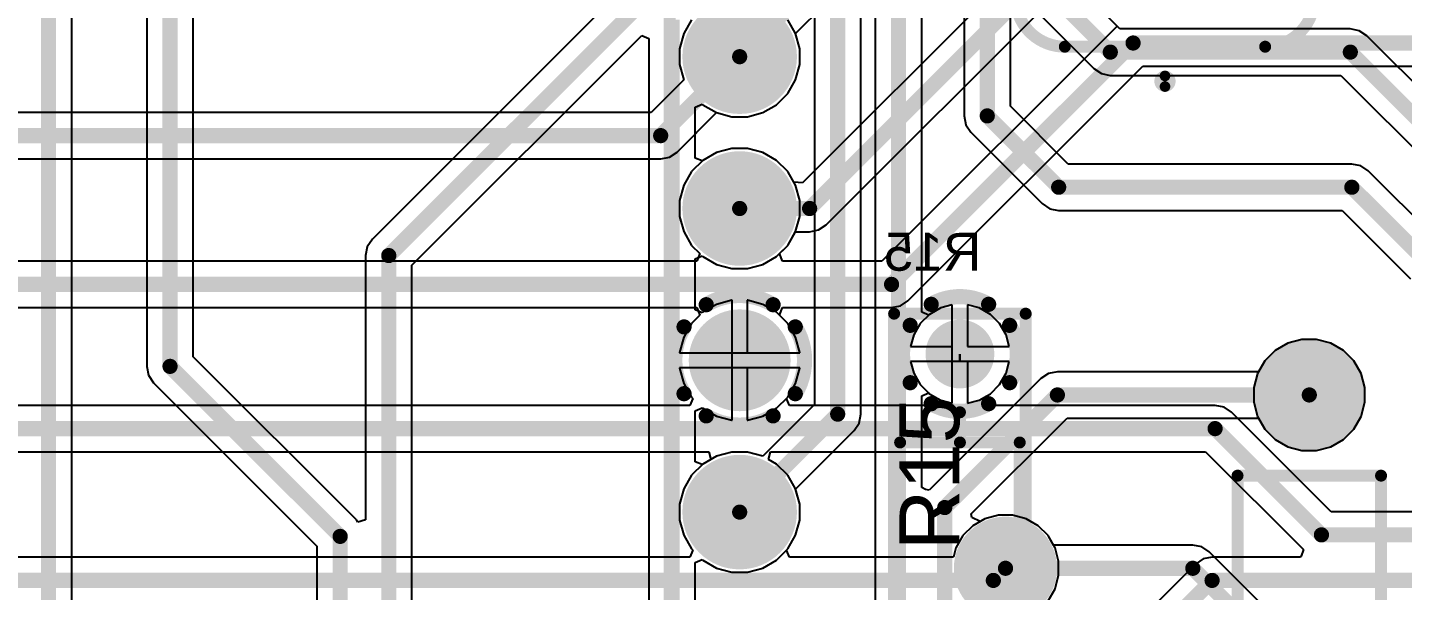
# Model space of a CAD drawing. Header units: inches. Extents: x -8.09 to -2.28, y -0.1 to 6.11.
# Drawn here: x -5.404 to -4.499, y 2.768 to 3.139 of the extents above; entities that cross this region are included whole.
import ezdxf

# ---------------------------------------------------------------- set-up
doc = ezdxf.new("R2010")
doc.units = ezdxf.units.IN
doc.header["$MEASUREMENT"] = 0
for name, color, linetype in [('BottomLayer', 5, 'Continuous'), ('BottomSolder', 6, 'Continuous'), ('InternalPlane1', 76, 'Continuous'), ('InternalPlane2', 16, 'Continuous'), ('Mechanical5', 56, 'Continuous'), ('MultiLayer', 9, 'Continuous'), ('PadHoleLayer', 156, 'Continuous'), ('TopLayer', 1, 'Continuous'), ('TopOverlay', 2, 'Continuous'), ('TopSolder', 216, 'Continuous'), ('ViaHoleLayer', 16, 'Continuous')]:
    doc.layers.add(name, color=color, linetype=linetype)
doc.styles.add('Arial', font='', dxfattribs={"height": 0.2})
doc.styles.get('Arial').set_extended_font_data('Arial')

# ---------------------------------------------------------------- blocks, each defined once
blk = doc.blocks.new('ECS_4X_3IL_4')
at = {"layer": 'TopOverlay'}
for points in [[(-0.22343, 0.06594, 0.00787, 0.00787, -0.414214), (-0.19094, 0.09843, 0.00787, 0.00787, 0)], [(-0.22343, 0.06594, 0.00787, 0.00787, 0), (-0.22343, -0.06594, 0.00787, 0.00787, 0)], [(-0.19094, -0.09843, 0.00787, 0.00787, -0.414214), (-0.22343, -0.06594, 0.00787, 0.00787, 0)]]:
    blk.add_lwpolyline(points, format="xyseb", dxfattribs=at)
for points in [[(-0.22539, 0.06594, 0.00394, 0.00394, 1), (-0.22146, 0.06594, 0.00394, 0.00394, 1)], [(-0.22539, 0.06594, 0.00394, 0.00394, 1), (-0.22146, 0.06594, 0.00394, 0.00394, 1)], [(-0.24268, 0, 0.007, 0.007, 1), (-0.24968, 0, 0.007, 0.007, 1)], [(-0.25143, 0, 0.0035, 0.0035, 1), (-0.24793, 0, 0.0035, 0.0035, 1)], [(-0.24443, 0, 0.0035, 0.0035, 1), (-0.24093, 0, 0.0035, 0.0035, 1)], [(-0.22539, -0.06594, 0.00394, 0.00394, 1), (-0.22146, -0.06594, 0.00394, 0.00394, 1)], [(-0.22539, -0.06594, 0.00394, 0.00394, 1), (-0.22146, -0.06594, 0.00394, 0.00394, 1)]]:
    blk.add_lwpolyline(points, format="xyseb", close=True, dxfattribs=at)
blk = doc.blocks.new('PDIP600_P40_13')
at = {"layer": 'BottomLayer'}
h = blk.add_hatch(color=5, dxfattribs=at)
edge = h.paths.add_edge_path()
edge.add_arc((-0.3, -0.05), 0.02953, 0, 360)
h = blk.add_hatch(color=5, dxfattribs=at)
edge = h.paths.add_edge_path()
edge.add_arc((-0.3, -0.15), 0.02953, 0, 360)
h = blk.add_hatch(color=5, dxfattribs=at)
edge = h.paths.add_edge_path()
edge.add_arc((-0.3, -0.25), 0.02953, 0, 360)
h = blk.add_hatch(color=5, dxfattribs=at)
edge = h.paths.add_edge_path()
edge.add_arc((-0.3, -0.35), 0.02953, 0, 360)
at = {"layer": 'BottomSolder'}
h = blk.add_hatch(color=6, dxfattribs=at)
edge = h.paths.add_edge_path()
edge.add_arc((-0.3, -0.05), 0.03353, 0, 360)
h = blk.add_hatch(color=6, dxfattribs=at)
edge = h.paths.add_edge_path()
edge.add_arc((-0.3, -0.15), 0.03353, 0, 360)
h = blk.add_hatch(color=6, dxfattribs=at)
edge = h.paths.add_edge_path()
edge.add_arc((-0.3, -0.25), 0.03353, 0, 360)
h = blk.add_hatch(color=6, dxfattribs=at)
edge = h.paths.add_edge_path()
edge.add_arc((-0.3, -0.35), 0.03353, 0, 360)
at = {"layer": 'InternalPlane1'}
h = blk.add_hatch(color=76, dxfattribs=at)
edge = h.paths.add_edge_path()
edge.add_arc((-0.3, -0.05), 0.03772, 0, 360)
h = blk.add_hatch(color=76, dxfattribs=at)
edge = h.paths.add_edge_path()
edge.add_arc((-0.3, -0.25), 0.03772, 0, 360)
h = blk.add_hatch(color=76, dxfattribs=at)
edge = h.paths.add_edge_path()
edge.add_arc((-0.3, -0.35), 0.03772, 0, 360)
at = {"layer": 'InternalPlane2'}
h = blk.add_hatch(color=16, dxfattribs=at)
edge = h.paths.add_edge_path()
edge.add_arc((-0.3, -0.05), 0.03772, 0, 360)
h = blk.add_hatch(color=16, dxfattribs=at)
edge = h.paths.add_edge_path()
edge.add_arc((-0.3, -0.25), 0.03772, 0, 360)
h = blk.add_hatch(color=16, dxfattribs=at)
edge = h.paths.add_edge_path()
edge.add_arc((-0.3, -0.35), 0.03772, 0, 360)
at = {"layer": 'MultiLayer'}
h = blk.add_hatch(color=9, dxfattribs=at)
edge = h.paths.add_edge_path()
edge.add_arc((-0.3, -0.05), 0.02953, 0, 360)
h = blk.add_hatch(color=9, dxfattribs=at)
edge = h.paths.add_edge_path()
edge.add_arc((-0.3, -0.15), 0.02953, 0, 360)
h = blk.add_hatch(color=9, dxfattribs=at)
edge = h.paths.add_edge_path()
edge.add_arc((-0.3, -0.25), 0.02953, 0, 360)
h = blk.add_hatch(color=9, dxfattribs=at)
edge = h.paths.add_edge_path()
edge.add_arc((-0.3, -0.35), 0.02953, 0, 360)
at = {"layer": 'PadHoleLayer'}
h = blk.add_hatch(color=156, dxfattribs=at)
edge = h.paths.add_edge_path()
edge.add_arc((-0.3, -0.05), 0.01772, 0, 360)
h = blk.add_hatch(color=156, dxfattribs=at)
edge = h.paths.add_edge_path()
edge.add_arc((-0.3, -0.15), 0.01772, 0, 360)
h = blk.add_hatch(color=156, dxfattribs=at)
edge = h.paths.add_edge_path()
edge.add_arc((-0.3, -0.25), 0.01772, 0, 360)
h = blk.add_hatch(color=156, dxfattribs=at)
edge = h.paths.add_edge_path()
edge.add_arc((-0.3, -0.35), 0.01772, 0, 360)
at = {"layer": 'TopLayer'}
h = blk.add_hatch(color=1, dxfattribs=at)
edge = h.paths.add_edge_path()
edge.add_arc((-0.3, -0.05), 0.02953, 0, 360)
h = blk.add_hatch(color=1, dxfattribs=at)
edge = h.paths.add_edge_path()
edge.add_arc((-0.3, -0.15), 0.02953, 0, 360)
h = blk.add_hatch(color=1, dxfattribs=at)
edge = h.paths.add_edge_path()
edge.add_arc((-0.3, -0.25), 0.02953, 0, 360)
h = blk.add_hatch(color=1, dxfattribs=at)
edge = h.paths.add_edge_path()
edge.add_arc((-0.3, -0.35), 0.02953, 0, 360)
at = {"layer": 'TopSolder'}
h = blk.add_hatch(color=216, dxfattribs=at)
edge = h.paths.add_edge_path()
edge.add_arc((-0.3, -0.05), 0.03353, 0, 360)
h = blk.add_hatch(color=216, dxfattribs=at)
edge = h.paths.add_edge_path()
edge.add_arc((-0.3, -0.15), 0.03353, 0, 360)
h = blk.add_hatch(color=216, dxfattribs=at)
edge = h.paths.add_edge_path()
edge.add_arc((-0.3, -0.25), 0.03353, 0, 360)
h = blk.add_hatch(color=216, dxfattribs=at)
edge = h.paths.add_edge_path()
edge.add_arc((-0.3, -0.35), 0.03353, 0, 360)
at = {"layer": 'InternalPlane1'}
for points in [[(-0.322, -0.11338, 0.01, 0.01, -0.277325), (-0.278, -0.11338, 0.01, 0.01, 0)], [(-0.33662, -0.172, 0.01, 0.01, -0.277325), (-0.33662, -0.128, 0.01, 0.01, 0)], [(-0.26338, -0.128, 0.01, 0.01, -0.277325), (-0.26338, -0.172, 0.01, 0.01, 0)], [(-0.278, -0.18662, 0.01, 0.01, -0.277325), (-0.322, -0.18662, 0.01, 0.01, 0)]]:
    blk.add_lwpolyline(points, format="xyseb", dxfattribs=at)
for points in [[(-0.3245, -0.11338, 0.005, 0.005, 1), (-0.3195, -0.11338, 0.005, 0.005, 1)], [(-0.2805, -0.11338, 0.005, 0.005, 1), (-0.2755, -0.11338, 0.005, 0.005, 1)], [(-0.33912, -0.128, 0.005, 0.005, 1), (-0.33412, -0.128, 0.005, 0.005, 1)], [(-0.26588, -0.128, 0.005, 0.005, 1), (-0.26088, -0.128, 0.005, 0.005, 1)], [(-0.33912, -0.172, 0.005, 0.005, 1), (-0.33412, -0.172, 0.005, 0.005, 1)], [(-0.26588, -0.172, 0.005, 0.005, 1), (-0.26088, -0.172, 0.005, 0.005, 1)], [(-0.3245, -0.18662, 0.005, 0.005, 1), (-0.3195, -0.18662, 0.005, 0.005, 1)], [(-0.2805, -0.18662, 0.005, 0.005, 1), (-0.2755, -0.18662, 0.005, 0.005, 1)]]:
    blk.add_lwpolyline(points, format="xyseb", close=True, dxfattribs=at)
at = {"layer": 'InternalPlane2'}
for points in [[(-0.322, -0.11338, 0.01, 0.01, -0.277325), (-0.278, -0.11338, 0.01, 0.01, 0)], [(-0.33662, -0.172, 0.01, 0.01, -0.277325), (-0.33662, -0.128, 0.01, 0.01, 0)], [(-0.26338, -0.128, 0.01, 0.01, -0.277325), (-0.26338, -0.172, 0.01, 0.01, 0)], [(-0.278, -0.18662, 0.01, 0.01, -0.277325), (-0.322, -0.18662, 0.01, 0.01, 0)]]:
    blk.add_lwpolyline(points, format="xyseb", dxfattribs=at)
for points in [[(-0.3245, -0.11338, 0.005, 0.005, 1), (-0.3195, -0.11338, 0.005, 0.005, 1)], [(-0.2805, -0.11338, 0.005, 0.005, 1), (-0.2755, -0.11338, 0.005, 0.005, 1)], [(-0.33912, -0.128, 0.005, 0.005, 1), (-0.33412, -0.128, 0.005, 0.005, 1)], [(-0.26588, -0.128, 0.005, 0.005, 1), (-0.26088, -0.128, 0.005, 0.005, 1)], [(-0.33912, -0.172, 0.005, 0.005, 1), (-0.33412, -0.172, 0.005, 0.005, 1)], [(-0.26588, -0.172, 0.005, 0.005, 1), (-0.26088, -0.172, 0.005, 0.005, 1)], [(-0.3245, -0.18662, 0.005, 0.005, 1), (-0.3195, -0.18662, 0.005, 0.005, 1)], [(-0.2805, -0.18662, 0.005, 0.005, 1), (-0.2755, -0.18662, 0.005, 0.005, 1)]]:
    blk.add_lwpolyline(points, format="xyseb", close=True, dxfattribs=at)
at = {"layer": 'TopOverlay'}
blk.add_lwpolyline([(-0.25394, 1.05709, 0.00787, 0.00787, 0), (-0.25394, -1.05709, 0.00787, 0.00787, 0)], format="xyseb", dxfattribs=at)
blk = doc.blocks.new('FP_CF18_MFG_76')
at = {"layer": 'BottomLayer'}
blk.add_hatch(color=5, dxfattribs=at).paths.add_polyline_path([(-0.15177, 0.02264), (-0.1065, 0.02264), (-0.1065, -0.02264), (-0.15177, -0.02264)])
h = blk.add_hatch(color=5, dxfattribs=at)
edge = h.paths.add_edge_path()
edge.add_arc((0.12913, 0), 0.02264, 0, 360)
at = {"layer": 'BottomSolder'}
blk.add_hatch(color=6, dxfattribs=at).paths.add_polyline_path([(-0.15177, 0.02264), (-0.1065, 0.02264), (-0.1065, -0.02264), (-0.15177, -0.02264)])
h = blk.add_hatch(color=6, dxfattribs=at)
edge = h.paths.add_edge_path()
edge.add_arc((0.12913, 0), 0.02264, 0, 360)
at = {"layer": 'InternalPlane1'}
h = blk.add_hatch(color=76, dxfattribs=at)
edge = h.paths.add_edge_path()
edge.add_arc((-0.12913, 0), 0.0328, 0, 360)
at = {"layer": 'InternalPlane2'}
h = blk.add_hatch(color=16, dxfattribs=at)
edge = h.paths.add_edge_path()
edge.add_arc((-0.12913, 0), 0.0328, 0, 360)
at = {"layer": 'MultiLayer'}
blk.add_hatch(color=9, dxfattribs=at).paths.add_polyline_path([(-0.15177, 0.02264), (-0.1065, 0.02264), (-0.1065, -0.02264), (-0.15177, -0.02264)])
h = blk.add_hatch(color=9, dxfattribs=at)
edge = h.paths.add_edge_path()
edge.add_arc((0.12913, 0), 0.02264, 0, 360)
at = {"layer": 'PadHoleLayer'}
h = blk.add_hatch(color=156, dxfattribs=at)
edge = h.paths.add_edge_path()
edge.add_arc((-0.12913, 0), 0.0128, 0, 360)
h = blk.add_hatch(color=156, dxfattribs=at)
edge = h.paths.add_edge_path()
edge.add_arc((0.12913, 0), 0.0128, 0, 360)
at = {"layer": 'TopLayer'}
blk.add_hatch(color=1, dxfattribs=at).paths.add_polyline_path([(-0.15177, 0.02264), (-0.1065, 0.02264), (-0.1065, -0.02264), (-0.15177, -0.02264)])
h = blk.add_hatch(color=1, dxfattribs=at)
edge = h.paths.add_edge_path()
edge.add_arc((0.12913, 0), 0.02264, 0, 360)
at = {"layer": 'TopSolder'}
blk.add_hatch(color=216, dxfattribs=at).paths.add_polyline_path([(-0.15177, 0.02264), (-0.1065, 0.02264), (-0.1065, -0.02264), (-0.15177, -0.02264)])
h = blk.add_hatch(color=216, dxfattribs=at)
edge = h.paths.add_edge_path()
edge.add_arc((0.12913, 0), 0.02264, 0, 360)
at = {"layer": 'InternalPlane1'}
for points in [[(0.11024, 0.03273, 0.01, 0.01, -0.267949), (0.14803, 0.03273, 0.01, 0.01, 0)], [(0.0964, -0.0189, 0.01, 0.01, -0.267949), (0.0964, 0.0189, 0.01, 0.01, 0)], [(0.16187, 0.0189, 0.01, 0.01, -0.267949), (0.16187, -0.0189, 0.01, 0.01, 0)], [(0.14803, -0.03273, 0.01, 0.01, -0.267949), (0.11024, -0.03273, 0.01, 0.01, 0)]]:
    blk.add_lwpolyline(points, format="xyseb", dxfattribs=at)
for points in [[(0.10774, 0.03273, 0.005, 0.005, 1), (0.11274, 0.03273, 0.005, 0.005, 1)], [(0.14553, 0.03273, 0.005, 0.005, 1), (0.15053, 0.03273, 0.005, 0.005, 1)], [(0.0939, 0.0189, 0.005, 0.005, 1), (0.0989, 0.0189, 0.005, 0.005, 1)], [(0.15937, 0.0189, 0.005, 0.005, 1), (0.16437, 0.0189, 0.005, 0.005, 1)], [(0.0939, -0.0189, 0.005, 0.005, 1), (0.0989, -0.0189, 0.005, 0.005, 1)], [(0.15937, -0.0189, 0.005, 0.005, 1), (0.16437, -0.0189, 0.005, 0.005, 1)], [(0.10774, -0.03273, 0.005, 0.005, 1), (0.11274, -0.03273, 0.005, 0.005, 1)], [(0.14553, -0.03273, 0.005, 0.005, 1), (0.15053, -0.03273, 0.005, 0.005, 1)]]:
    blk.add_lwpolyline(points, format="xyseb", close=True, dxfattribs=at)
at = {"layer": 'InternalPlane2'}
for points in [[(0.11024, 0.03273, 0.01, 0.01, -0.267949), (0.14803, 0.03273, 0.01, 0.01, 0)], [(0.0964, -0.0189, 0.01, 0.01, -0.267949), (0.0964, 0.0189, 0.01, 0.01, 0)], [(0.16187, 0.0189, 0.01, 0.01, -0.267949), (0.16187, -0.0189, 0.01, 0.01, 0)], [(0.14803, -0.03273, 0.01, 0.01, -0.267949), (0.11024, -0.03273, 0.01, 0.01, 0)]]:
    blk.add_lwpolyline(points, format="xyseb", dxfattribs=at)
for points in [[(0.10774, 0.03273, 0.005, 0.005, 1), (0.11274, 0.03273, 0.005, 0.005, 1)], [(0.14553, 0.03273, 0.005, 0.005, 1), (0.15053, 0.03273, 0.005, 0.005, 1)], [(0.0939, 0.0189, 0.005, 0.005, 1), (0.0989, 0.0189, 0.005, 0.005, 1)], [(0.15937, 0.0189, 0.005, 0.005, 1), (0.16437, 0.0189, 0.005, 0.005, 1)], [(0.0939, -0.0189, 0.005, 0.005, 1), (0.0989, -0.0189, 0.005, 0.005, 1)], [(0.15937, -0.0189, 0.005, 0.005, 1), (0.16437, -0.0189, 0.005, 0.005, 1)], [(0.10774, -0.03273, 0.005, 0.005, 1), (0.11274, -0.03273, 0.005, 0.005, 1)], [(0.14553, -0.03273, 0.005, 0.005, 1), (0.15053, -0.03273, 0.005, 0.005, 1)]]:
    blk.add_lwpolyline(points, format="xyseb", close=True, dxfattribs=at)
at = {"layer": 'Mechanical5'}
for points in [[(-0.15571, 0.04331, 0.00787, 0.00787, 0), (-0.15571, -0.04331, 0.00787, 0.00787, 0)], [(-0.15571, 0.04331, 0.00787, 0.00787, 0), (0.15571, 0.04331, 0.00787, 0.00787, 0)], [(0.15571, 0.04331, 0.00787, 0.00787, 0), (0.15571, -0.04331, 0.00787, 0.00787, 0)], [(-0.15571, -0.04331, 0.00787, 0.00787, 0), (0.15571, -0.04331, 0.00787, 0.00787, 0)]]:
    blk.add_lwpolyline(points, format="xyseb", dxfattribs=at)
for points in [[(-0.15768, 0.04331, 0.00394, 0.00394, 1), (-0.15374, 0.04331, 0.00394, 0.00394, 1)], [(-0.15768, 0.04331, 0.00394, 0.00394, 1), (-0.15374, 0.04331, 0.00394, 0.00394, 1)], [(0.15374, 0.04331, 0.00394, 0.00394, 1), (0.15768, 0.04331, 0.00394, 0.00394, 1)], [(0.15374, 0.04331, 0.00394, 0.00394, 1), (0.15768, 0.04331, 0.00394, 0.00394, 1)], [(-0.15768, -0.04331, 0.00394, 0.00394, 1), (-0.15374, -0.04331, 0.00394, 0.00394, 1)], [(-0.15768, -0.04331, 0.00394, 0.00394, 1), (-0.15374, -0.04331, 0.00394, 0.00394, 1)], [(0.15374, -0.04331, 0.00394, 0.00394, 1), (0.15768, -0.04331, 0.00394, 0.00394, 1)], [(0.15374, -0.04331, 0.00394, 0.00394, 1), (0.15768, -0.04331, 0.00394, 0.00394, 1)]]:
    blk.add_lwpolyline(points, format="xyseb", close=True, dxfattribs=at)
at = {"layer": 'TopOverlay'}
for points in [[(-0.07087, 0.03937, 0.00787, 0.00787, 0), (-0.07087, -0.03937, 0.00787, 0.00787, 0)], [(-0.07087, 0.03937, 0.00787, 0.00787, 0), (0.07087, 0.03937, 0.00787, 0.00787, 0)], [(0.07087, 0.03937, 0.00787, 0.00787, 0), (0.07087, -0.03937, 0.00787, 0.00787, 0)], [(-0.09075, 0, 0.00787, 0.00787, 0), (-0.07087, 0, 0.00787, 0.00787, 0)], [(0.07087, 0, 0.00787, 0.00787, 0), (0.09075, 0, 0.00787, 0.00787, 0)], [(-0.07087, -0.03937, 0.00787, 0.00787, 0), (0.07087, -0.03937, 0.00787, 0.00787, 0)]]:
    blk.add_lwpolyline(points, format="xyseb", dxfattribs=at)
for points in [[(-0.07283, 0.03937, 0.00394, 0.00394, 1), (-0.0689, 0.03937, 0.00394, 0.00394, 1)], [(-0.07283, 0.03937, 0.00394, 0.00394, 1), (-0.0689, 0.03937, 0.00394, 0.00394, 1)], [(0.0689, 0.03937, 0.00394, 0.00394, 1), (0.07283, 0.03937, 0.00394, 0.00394, 1)], [(0.0689, 0.03937, 0.00394, 0.00394, 1), (0.07283, 0.03937, 0.00394, 0.00394, 1)], [(-0.09272, 0, 0.00394, 0.00394, 1), (-0.08878, 0, 0.00394, 0.00394, 1)], [(-0.07283, 0, 0.00394, 0.00394, 1), (-0.0689, 0, 0.00394, 0.00394, 1)], [(0.0689, 0, 0.00394, 0.00394, 1), (0.07283, 0, 0.00394, 0.00394, 1)], [(0.08878, 0, 0.00394, 0.00394, 1), (0.09272, 0, 0.00394, 0.00394, 1)], [(-0.07283, -0.03937, 0.00394, 0.00394, 1), (-0.0689, -0.03937, 0.00394, 0.00394, 1)], [(-0.07283, -0.03937, 0.00394, 0.00394, 1), (-0.0689, -0.03937, 0.00394, 0.00394, 1)], [(0.0689, -0.03937, 0.00394, 0.00394, 1), (0.07283, -0.03937, 0.00394, 0.00394, 1)], [(0.0689, -0.03937, 0.00394, 0.00394, 1), (0.07283, -0.03937, 0.00394, 0.00394, 1)]]:
    blk.add_lwpolyline(points, format="xyseb", close=True, dxfattribs=at)
at = {"layer": 'Mechanical5', "style": 'Arial'}
blk.add_text('R15', height=0.03937, dxfattribs=at).set_placement((0, 0.00044))
blk = doc.blocks.new('RESA60_630X240_78')
at = {"layer": 'BottomLayer'}
h = blk.add_hatch(color=5, dxfattribs=at)
edge = h.paths.add_edge_path()
edge.add_arc((0.17717, 0), 0.02657, 0, 360)
at = {"layer": 'BottomSolder'}
h = blk.add_hatch(color=6, dxfattribs=at)
edge = h.paths.add_edge_path()
edge.add_arc((0.17717, 0), 0.03057, 0, 360)
at = {"layer": 'InternalPlane1'}
h = blk.add_hatch(color=76, dxfattribs=at)
edge = h.paths.add_edge_path()
edge.add_arc((0.17717, 0), 0.03673, 0, 360)
at = {"layer": 'InternalPlane2'}
h = blk.add_hatch(color=16, dxfattribs=at)
edge = h.paths.add_edge_path()
edge.add_arc((0.17717, 0), 0.03673, 0, 360)
at = {"layer": 'MultiLayer'}
h = blk.add_hatch(color=9, dxfattribs=at)
edge = h.paths.add_edge_path()
edge.add_arc((0.17717, 0), 0.02657, 0, 360)
at = {"layer": 'PadHoleLayer'}
h = blk.add_hatch(color=156, dxfattribs=at)
edge = h.paths.add_edge_path()
edge.add_arc((0.17717, 0), 0.01673, 0, 360)
at = {"layer": 'TopLayer'}
h = blk.add_hatch(color=1, dxfattribs=at)
edge = h.paths.add_edge_path()
edge.add_arc((0.17717, 0), 0.02657, 0, 360)
at = {"layer": 'TopSolder'}
h = blk.add_hatch(color=216, dxfattribs=at)
edge = h.paths.add_edge_path()
edge.add_arc((0.17717, 0), 0.03057, 0, 360)
at = {"layer": 'TopOverlay'}
for points in [[(-0.12402, 0.04724, 0.00787, 0.00787, 0), (0.12402, 0.04724, 0.00787, 0.00787, 0)], [(0.12402, 0.04724, 0.00787, 0.00787, 0), (0.12402, -0.04724, 0.00787, 0.00787, 0)], [(-0.12402, -0.04724, 0.00787, 0.00787, 0), (0.12402, -0.04724, 0.00787, 0.00787, 0)]]:
    blk.add_lwpolyline(points, format="xyseb", dxfattribs=at)
for points in [[(0.12205, 0.04724, 0.00394, 0.00394, 1), (0.12598, 0.04724, 0.00394, 0.00394, 1)], [(0.12205, 0.04724, 0.00394, 0.00394, 1), (0.12598, 0.04724, 0.00394, 0.00394, 1)], [(0.12205, -0.04724, 0.00394, 0.00394, 1), (0.12598, -0.04724, 0.00394, 0.00394, 1)], [(0.12205, -0.04724, 0.00394, 0.00394, 1), (0.12598, -0.04724, 0.00394, 0.00394, 1)]]:
    blk.add_lwpolyline(points, format="xyseb", close=True, dxfattribs=at)

msp = doc.modelspace()

# ---------------------------------------------------------------- hatches: boundary and pattern name
at = {"layer": 'BottomLayer'}
h = msp.add_hatch(color=5, dxfattribs=at)
edge = h.paths.add_edge_path()
edge.add_arc((-4.76, 2.783), 0.025, 0, 360)
at = {"layer": 'BottomSolder'}
h = msp.add_hatch(color=6, dxfattribs=at)
edge = h.paths.add_edge_path()
edge.add_arc((-4.76, 2.783), 0.029, 0, 360)
at = {"layer": 'InternalPlane1'}
h = msp.add_hatch(color=76, dxfattribs=at)
edge = h.paths.add_edge_path()
edge.add_arc((-4.76, 2.783), 0.034, 0, 360)
at = {"layer": 'InternalPlane2'}
h = msp.add_hatch(color=16, dxfattribs=at)
edge = h.paths.add_edge_path()
edge.add_arc((-4.76, 2.783), 0.034, 0, 360)
at = {"layer": 'TopLayer'}
h = msp.add_hatch(color=1, dxfattribs=at)
edge = h.paths.add_edge_path()
edge.add_arc((-4.76, 2.783), 0.025, 0, 360)
at = {"layer": 'TopSolder'}
h = msp.add_hatch(color=216, dxfattribs=at)
edge = h.paths.add_edge_path()
edge.add_arc((-4.76, 2.783), 0.029, 0, 360)
at = {"layer": 'ViaHoleLayer'}
h = msp.add_hatch(color=16, dxfattribs=at)
edge = h.paths.add_edge_path()
edge.add_arc((-4.76, 2.783), 0.014, 0, 360)

# ---------------------------------------------------------------- linework, layer by layer
at = {"layer": 'BottomLayer'}
for p, q in [((-4.68862, 3.24194), (-4.89373, 3.03684)), ((-4.87812, 3.00919), (-4.66699, 3.22032)), ((-4.89816, 3.13522), (-4.87919, 3.15419)), ((-4.96663, 3.14427), (-4.97183, 3.13526)), ((-4.97183, 3.13526), (-4.97453, 3.1252)), ((-4.89547, 3.1252), (-4.89816, 3.13522)), ((-4.68681, 3.13981), (-4.84133, 2.98529)), ((-4.97453, 3.1252), (-4.97453, 3.1148)), ((-4.89547, 3.1148), (-4.89547, 3.1252)), ((-4.97453, 3.1148), (-4.97184, 3.10478)), ((-4.89817, 3.10474), (-4.89547, 3.1148)), ((-4.82419, 2.95919), (-4.66967, 3.11371)), ((-4.66967, 3.11371), (-4.21933, 3.11371)), ((-4.97184, 3.10478), (-4.99333, 3.08329)), ((-4.90337, 3.09573), (-4.89817, 3.10474)), ((-4.91974, 3.08317), (-4.91073, 3.08837)), ((-4.91073, 3.08837), (-4.90337, 3.09573)), ((-4.99333, 3.08329), (-5.50986, 3.08329)), ((-4.97619, 3.05719), (-4.95022, 3.08316)), ((-4.95022, 3.08316), (-4.9402, 3.08047)), ((-4.9402, 3.08047), (-4.9298, 3.08047)), ((-4.9298, 3.08047), (-4.91974, 3.08317)), ((-5.50473, 3.05271), (-4.987, 3.05271)), ((-4.987, 3.05271), (-4.98115, 3.05387)), ((-4.98115, 3.05387), (-4.97619, 3.05719)), ((-4.95927, 3.05163), (-4.96663, 3.04427)), ((-4.95026, 3.05683), (-4.95927, 3.05163)), ((-4.9402, 3.05953), (-4.95026, 3.05683)), ((-4.9298, 3.05953), (-4.9402, 3.05953)), ((-4.91974, 3.05683), (-4.9298, 3.05953)), ((-4.91073, 3.05163), (-4.91974, 3.05683)), ((-4.90337, 3.04427), (-4.91073, 3.05163)), ((-4.96663, 3.04427), (-4.97183, 3.03526)), ((-4.8994, 3.0374), (-4.90337, 3.04427)), ((-4.97183, 3.03526), (-4.97453, 3.0252)), ((-4.89373, 3.03684), (-4.8994, 3.0374)), ((-4.97453, 3.0252), (-4.97453, 3.0148)), ((-4.97453, 3.0148), (-4.97183, 3.00474)), ((-4.88894, 3.00471), (-4.88309, 3.00587)), ((-4.88309, 3.00587), (-4.87812, 3.00919)), ((-4.97183, 3.00474), (-4.96663, 2.99573)), ((-4.90337, 2.99573), (-4.89819, 3.00471)), ((-4.89819, 3.00471), (-4.88894, 3.00471)), ((-4.96663, 2.99573), (-4.96119, 2.99029)), ((-4.96119, 2.99029), (-4.96327, 2.98529)), ((-4.90881, 2.99029), (-4.90337, 2.99573)), ((-4.90673, 2.98529), (-4.90881, 2.99029)), ((-4.96327, 2.98529), (-5.47867, 2.98529)), ((-4.84133, 2.98529), (-4.90673, 2.98529)), ((-5.485, 2.95471), (-4.96327, 2.95471)), ((-4.96327, 2.95471), (-4.96119, 2.94971)), ((-4.90881, 2.94971), (-4.90673, 2.95471)), ((-4.90673, 2.95471), (-4.835, 2.95471)), ((-4.835, 2.95471), (-4.82915, 2.95587)), ((-4.82915, 2.95587), (-4.82419, 2.95919)), ((-4.8026, 2.95455), (-4.81004, 2.95025)), ((-4.795, 2.95658), (-4.8026, 2.95455)), ((-4.795, 2.92913), (-4.795, 2.95658)), ((-4.7774, 2.95455), (-4.785, 2.95658)), ((-4.785, 2.95658), (-4.785, 2.92913)), ((-4.76996, 2.95025), (-4.7774, 2.95455)), ((-4.96663, 2.94427), (-4.97183, 2.93526)), ((-4.96119, 2.94971), (-4.96663, 2.94427)), ((-4.90337, 2.94427), (-4.90881, 2.94971)), ((-4.89817, 2.93526), (-4.90337, 2.94427)), ((-4.81612, 2.94417), (-4.82041, 2.93673)), ((-4.81004, 2.95025), (-4.81612, 2.94417)), ((-4.76388, 2.94417), (-4.76996, 2.95025)), ((-4.75959, 2.93673), (-4.76388, 2.94417)), ((-4.97183, 2.93526), (-4.97453, 2.9252)), ((-4.89547, 2.9252), (-4.89817, 2.93526)), ((-4.82041, 2.93673), (-4.82245, 2.92913)), ((-4.75755, 2.92913), (-4.75959, 2.93673)), ((-4.56482, 2.93374), (-4.57412, 2.93125)), ((-4.55518, 2.93374), (-4.56482, 2.93374)), ((-4.54588, 2.93125), (-4.55518, 2.93374)), ((-4.97453, 2.9252), (-4.97453, 2.925)), ((-4.97453, 2.925), (-4.935, 2.925)), ((-4.935, 2.925), (-4.89547, 2.925)), ((-4.89547, 2.925), (-4.89547, 2.9252)), ((-4.82245, 2.92913), (-4.795, 2.92913)), ((-4.79, 2.91913), (-4.79, 2.92413)), ((-4.79, 2.92413), (-4.79, 2.92413)), ((-4.79, 2.92413), (-4.79, 2.91913)), ((-4.785, 2.92913), (-4.75755, 2.92913)), ((-4.58246, 2.92643), (-4.58927, 2.91962)), ((-4.57412, 2.93125), (-4.58246, 2.92643)), ((-4.53754, 2.92643), (-4.54588, 2.93125)), ((-4.53073, 2.91962), (-4.53754, 2.92643)), ((-4.935, 2.915), (-4.97453, 2.915)), ((-4.97453, 2.915), (-4.97453, 2.9148)), ((-4.97453, 2.9148), (-4.97183, 2.90474)), ((-4.89547, 2.915), (-4.935, 2.915)), ((-4.89817, 2.90474), (-4.89547, 2.9148)), ((-4.89547, 2.9148), (-4.89547, 2.915)), ((-4.79, 2.91913), (-4.82245, 2.91913)), ((-4.82245, 2.91913), (-4.82041, 2.91154)), ((-4.75755, 2.91913), (-4.79, 2.91913)), ((-4.75959, 2.91154), (-4.75755, 2.91913)), ((-4.58927, 2.91962), (-4.59408, 2.91128)), ((-4.52592, 2.91128), (-4.53073, 2.91962)), ((-4.82041, 2.91154), (-4.81612, 2.90409)), ((-4.76388, 2.90409), (-4.75959, 2.91154)), ((-4.59408, 2.91128), (-4.59657, 2.90198)), ((-4.52343, 2.90198), (-4.52592, 2.91128)), ((-4.97183, 2.90474), (-4.96663, 2.89573)), ((-4.90337, 2.89573), (-4.89817, 2.90474)), ((-4.81612, 2.90409), (-4.81004, 2.89802)), ((-4.81004, 2.89802), (-4.80532, 2.89529)), ((-4.77468, 2.89529), (-4.76996, 2.89802)), ((-4.76996, 2.89802), (-4.76388, 2.90409)), ((-4.59657, 2.90198), (-4.59657, 2.89235)), ((-4.52343, 2.89235), (-4.52343, 2.90198)), ((-4.96773, 2.89029), (-5.48367, 2.89029)), ((-4.96581, 2.89491), (-4.96773, 2.89029)), ((-4.96663, 2.89573), (-4.96581, 2.89491)), ((-4.90419, 2.89491), (-4.90337, 2.89573)), ((-4.90227, 2.89029), (-4.90419, 2.89491)), ((-4.80666, 2.89029), (-4.90227, 2.89029)), ((-4.80532, 2.89529), (-4.80666, 2.89029)), ((-4.77334, 2.89029), (-4.77468, 2.89529)), ((-4.622, 2.89029), (-4.77334, 2.89029)), ((-4.61615, 2.88913), (-4.622, 2.89029)), ((-4.61119, 2.88581), (-4.61615, 2.88913)), ((-4.59657, 2.89235), (-4.59408, 2.88305)), ((-4.52592, 2.88305), (-4.52343, 2.89235)), ((-4.54566, 2.82029), (-4.61119, 2.88581)), ((-4.59408, 2.88305), (-4.58927, 2.87471)), ((-4.53073, 2.87471), (-4.52592, 2.88305)), ((-4.58927, 2.87471), (-4.58246, 2.8679)), ((-4.53754, 2.8679), (-4.53073, 2.87471)), ((-4.58246, 2.8679), (-4.57412, 2.86308)), ((-4.57412, 2.86308), (-4.56482, 2.86059)), ((-4.56482, 2.86059), (-4.55518, 2.86059)), ((-4.55518, 2.86059), (-4.54588, 2.86308)), ((-4.54588, 2.86308), (-4.53754, 2.8679)), ((-5.49, 2.85971), (-4.95528, 2.85971)), ((-4.95927, 2.85163), (-4.96663, 2.84427)), ((-4.95394, 2.85471), (-4.95927, 2.85163)), ((-4.95528, 2.85971), (-4.95394, 2.85471)), ((-4.91606, 2.85471), (-4.91472, 2.85971)), ((-4.91073, 2.85163), (-4.91606, 2.85471)), ((-4.91472, 2.85971), (-4.62833, 2.85971)), ((-4.90337, 2.84427), (-4.91073, 2.85163)), ((-4.62833, 2.85971), (-4.56392, 2.79529)), ((-4.96663, 2.84427), (-4.97183, 2.83526)), ((-4.89817, 2.83526), (-4.90337, 2.84427)), ((-4.97183, 2.83526), (-4.97453, 2.8252)), ((-4.89547, 2.8252), (-4.89817, 2.83526)), ((-4.97453, 2.8252), (-4.97453, 2.8148)), ((-4.89547, 2.8148), (-4.89547, 2.8252)), ((-4.77351, 2.81561), (-4.78149, 2.81101)), ((-4.76461, 2.818), (-4.77351, 2.81561)), ((-4.75539, 2.818), (-4.76461, 2.818)), ((-4.74649, 2.81561), (-4.75539, 2.818)), ((-4.73851, 2.81101), (-4.74649, 2.81561)), ((-3.29432, 2.82029), (-4.54566, 2.82029)), ((-4.97453, 2.8148), (-4.97183, 2.80474)), ((-4.89817, 2.80474), (-4.89547, 2.8148)), ((-4.78149, 2.81101), (-4.78801, 2.80449)), ((-4.73199, 2.80449), (-4.73851, 2.81101)), ((-4.97183, 2.80474), (-4.96663, 2.79573)), ((-4.90337, 2.79573), (-4.89817, 2.80474)), ((-4.78801, 2.80449), (-4.79261, 2.79651)), ((-4.72739, 2.79651), (-4.73199, 2.80449)), ((-4.96773, 2.79029), (-5.50227, 2.79029)), ((-4.96581, 2.79491), (-4.96773, 2.79029)), ((-4.96663, 2.79573), (-4.96581, 2.79491)), ((-4.90419, 2.79491), (-4.90337, 2.79573)), ((-4.90227, 2.79029), (-4.90419, 2.79491)), ((-4.79428, 2.79029), (-4.90227, 2.79029)), ((-4.79261, 2.79651), (-4.79428, 2.79029)), ((-4.725, 2.78761), (-4.72739, 2.79651)), ((-4.62985, 2.78913), (-4.63481, 2.78581)), ((-4.624, 2.79029), (-4.62985, 2.78913)), ((-4.56577, 2.79029), (-4.624, 2.79029)), ((-4.56529, 2.79092), (-4.56577, 2.79029)), ((-4.56392, 2.79529), (-4.56529, 2.79092)), ((-4.725, 2.77839), (-4.725, 2.78761)), ((-4.63481, 2.78581), (-4.66748, 2.75315)), ((-4.72739, 2.76949), (-4.725, 2.77839)), ((-4.73199, 2.76151), (-4.72739, 2.76949))]:
    msp.add_line(p, q, dxfattribs=at)
for points in [[(-4.88894, 3.02, 0.01, 0.01, 0), (-4.655, 3.25394, 0.01, 0.01, 0)], [(-4.935, 3.12, 0.01, 0.01, 0), (-4.89, 3.165, 0.01, 0.01, 0)], [(-4.835, 2.97, 0.01, 0.01, 0), (-4.676, 3.129, 0.01, 0.01, 0)], [(-4.676, 3.129, 0.01, 0.01, 0), (-4.213, 3.129, 0.01, 0.01, 0)], [(-4.987, 3.068, 0.01, 0.01, 0), (-4.935, 3.12, 0.01, 0.01, 0)], [(-5.55015, 3.068, 0.01, 0.01, 0), (-4.987, 3.068, 0.01, 0.01, 0)], [(-4.935, 3.02, 0.01, 0.01, 0), (-4.88894, 3.02, 0.01, 0.01, 0)], [(-5.485, 2.97, 0.01, 0.01, 0), (-4.835, 2.97, 0.01, 0.01, 0)], [(-5.49, 2.875, 0.01, 0.01, 0), (-4.622, 2.875, 0.01, 0.01, 0)], [(-4.622, 2.875, 0.01, 0.01, 0), (-4.552, 2.805, 0.01, 0.01, 0)], [(-4.552, 2.805, 0.01, 0.01, 0), (-3.148, 2.805, 0.01, 0.01, 0)], [(-4.768, 2.775, 0.01, 0.01, 0), (-4.76, 2.783, 0.01, 0.01, 0)], [(-5.864, 2.775, 0.01, 0.01, 0), (-4.768, 2.775, 0.01, 0.01, 0)], [(-4.679, 2.72, 0.01, 0.01, 0), (-4.624, 2.775, 0.01, 0.01, 0)], [(-4.624, 2.775, 0.01, 0.01, 0), (-3.225, 2.775, 0.01, 0.01, 0)]]:
    msp.add_lwpolyline(points, format="xyseb", dxfattribs=at)
for points in [[(-4.6785, 3.129, 0.005, 0.005, 1), (-4.6735, 3.129, 0.005, 0.005, 1)], [(-4.6785, 3.129, 0.005, 0.005, 1), (-4.6735, 3.129, 0.005, 0.005, 1)], [(-4.9375, 3.12, 0.005, 0.005, 1), (-4.9325, 3.12, 0.005, 0.005, 1)], [(-4.9375, 3.12, 0.005, 0.005, 1), (-4.9325, 3.12, 0.005, 0.005, 1)], [(-4.9895, 3.068, 0.005, 0.005, 1), (-4.9845, 3.068, 0.005, 0.005, 1)], [(-4.9895, 3.068, 0.005, 0.005, 1), (-4.9845, 3.068, 0.005, 0.005, 1)], [(-4.9375, 3.02, 0.005, 0.005, 1), (-4.9325, 3.02, 0.005, 0.005, 1)], [(-4.89144, 3.02, 0.005, 0.005, 1), (-4.88644, 3.02, 0.005, 0.005, 1)], [(-4.89144, 3.02, 0.005, 0.005, 1), (-4.88644, 3.02, 0.005, 0.005, 1)], [(-4.8375, 2.97, 0.005, 0.005, 1), (-4.8325, 2.97, 0.005, 0.005, 1)], [(-4.8375, 2.97, 0.005, 0.005, 1), (-4.8325, 2.97, 0.005, 0.005, 1)], [(-4.6245, 2.875, 0.005, 0.005, 1), (-4.6195, 2.875, 0.005, 0.005, 1)], [(-4.6245, 2.875, 0.005, 0.005, 1), (-4.6195, 2.875, 0.005, 0.005, 1)], [(-4.5545, 2.805, 0.005, 0.005, 1), (-4.5495, 2.805, 0.005, 0.005, 1)], [(-4.5545, 2.805, 0.005, 0.005, 1), (-4.5495, 2.805, 0.005, 0.005, 1)], [(-4.7625, 2.783, 0.005, 0.005, 1), (-4.7575, 2.783, 0.005, 0.005, 1)], [(-4.7705, 2.775, 0.005, 0.005, 1), (-4.7655, 2.775, 0.005, 0.005, 1)], [(-4.7705, 2.775, 0.005, 0.005, 1), (-4.7655, 2.775, 0.005, 0.005, 1)], [(-4.6265, 2.775, 0.005, 0.005, 1), (-4.6215, 2.775, 0.005, 0.005, 1)], [(-4.6265, 2.775, 0.005, 0.005, 1), (-4.6215, 2.775, 0.005, 0.005, 1)]]:
    msp.add_lwpolyline(points, format="xyseb", close=True, dxfattribs=at)
at = {"layer": 'TopLayer'}
for p, q in [((-5.37471, 2.64737), (-5.37471, 3.53154)), ((-5.29471, 2.92233), (-5.29471, 3.495)), ((-5.32529, 3.48867), (-5.32529, 2.916)), ((-4.78729, 3.43467), (-4.78729, 3.081)), ((-4.75671, 3.08733), (-4.75671, 3.42954)), ((-4.81518, 2.95165), (-4.81518, 3.41547)), ((-4.85518, 2.88453), (-4.85518, 3.41202)), ((-4.84577, 3.40914), (-4.84577, 2.68846)), ((-4.97654, 3.20009), (-5.17681, 2.99981)), ((-4.68467, 3.13829), (-4.71771, 3.17133)), ((-4.88577, 3.16807), (-4.88577, 2.89086)), ((-4.74381, 3.15419), (-4.70181, 3.11219)), ((-4.89817, 3.13526), (-4.90337, 3.14427)), ((-5.15071, 2.98267), (-4.99944, 3.13393)), ((-4.99944, 3.13393), (-4.99482, 3.13202)), ((-4.99482, 3.13202), (-4.99482, 2.675)), ((-4.89547, 3.1252), (-4.89817, 3.13526)), ((-4.533, 3.13829), (-4.68467, 3.13829)), ((-4.52715, 3.13713), (-4.533, 3.13829)), ((-4.52219, 3.13381), (-4.52715, 3.13713)), ((-4.38719, 2.99881), (-4.52219, 3.13381)), ((-4.89547, 3.1148), (-4.89547, 3.1252)), ((-4.89817, 3.10474), (-4.89547, 3.1148)), ((-4.70181, 3.11219), (-4.69685, 3.10887)), ((-4.69685, 3.10887), (-4.691, 3.10771)), ((-4.691, 3.10771), (-4.53933, 3.10771)), ((-4.53933, 3.10771), (-4.41329, 2.98167)), ((-4.90337, 3.09573), (-4.89817, 3.10474)), ((-4.96423, 3.0868), (-4.95961, 3.08871)), ((-4.96423, 3.0532), (-4.96423, 3.0868)), ((-4.95961, 3.08871), (-4.95927, 3.08837)), ((-4.95927, 3.08837), (-4.95026, 3.08317)), ((-4.91974, 3.08317), (-4.91073, 3.08837)), ((-4.91073, 3.08837), (-4.90337, 3.09573)), ((-4.71867, 3.04929), (-4.75671, 3.08733)), ((-4.95026, 3.08317), (-4.9402, 3.08047)), ((-4.9402, 3.08047), (-4.9298, 3.08047)), ((-4.9298, 3.08047), (-4.91974, 3.08317)), ((-4.78729, 3.081), (-4.78613, 3.07515)), ((-4.78613, 3.07515), (-4.78281, 3.07019)), ((-4.78281, 3.07019), (-4.73581, 3.02319)), ((-4.95961, 3.05129), (-4.96423, 3.0532)), ((-4.95927, 3.05163), (-4.95961, 3.05129)), ((-4.95026, 3.05683), (-4.95927, 3.05163)), ((-4.9402, 3.05953), (-4.95026, 3.05683)), ((-4.9298, 3.05953), (-4.9402, 3.05953)), ((-4.91974, 3.05683), (-4.9298, 3.05953)), ((-4.91073, 3.05163), (-4.91974, 3.05683)), ((-4.90337, 3.04427), (-4.91073, 3.05163)), ((-4.89817, 3.03526), (-4.90337, 3.04427)), ((-4.532, 3.04929), (-4.71867, 3.04929)), ((-4.52615, 3.04813), (-4.532, 3.04929)), ((-4.52119, 3.04481), (-4.52615, 3.04813)), ((-4.46719, 2.99081), (-4.52119, 3.04481)), ((-4.89547, 3.0252), (-4.89817, 3.03526)), ((-4.89547, 3.0148), (-4.89547, 3.0252)), ((-4.89817, 3.00474), (-4.89547, 3.0148)), ((-4.73581, 3.02319), (-4.73085, 3.01987)), ((-4.73085, 3.01987), (-4.725, 3.01871)), ((-4.725, 3.01871), (-4.53833, 3.01871)), ((-4.53833, 3.01871), (-4.49329, 2.97367)), ((-5.17681, 2.99981), (-5.18013, 2.99485)), ((-4.90337, 2.99573), (-4.89817, 3.00474)), ((-5.18013, 2.99485), (-5.18129, 2.989)), ((-5.18129, 2.989), (-5.18129, 2.815)), ((-4.96423, 2.9868), (-4.95961, 2.98871)), ((-4.95961, 2.98871), (-4.95927, 2.98837)), ((-4.95927, 2.98837), (-4.95026, 2.98317)), ((-4.91974, 2.98317), (-4.91073, 2.98837)), ((-4.91073, 2.98837), (-4.90337, 2.99573)), ((-5.15071, 2.49446), (-5.15071, 2.98267)), ((-4.96423, 2.9532), (-4.96423, 2.9868)), ((-4.95026, 2.98317), (-4.9402, 2.98047)), ((-4.9402, 2.98047), (-4.9298, 2.98047)), ((-4.9298, 2.98047), (-4.91974, 2.98317)), ((-4.95961, 2.95129), (-4.96423, 2.9532)), ((-4.95927, 2.95163), (-4.95961, 2.95129)), ((-4.95026, 2.95683), (-4.95927, 2.95163)), ((-4.9402, 2.95953), (-4.95026, 2.95683)), ((-4.94, 2.95953), (-4.9402, 2.95953)), ((-4.94, 2.92), (-4.94, 2.95953)), ((-4.9298, 2.95953), (-4.93, 2.95953)), ((-4.93, 2.95953), (-4.93, 2.925)), ((-4.91974, 2.95683), (-4.9298, 2.95953)), ((-4.91073, 2.95163), (-4.91974, 2.95683)), ((-4.90337, 2.94427), (-4.91073, 2.95163)), ((-4.81056, 2.94973), (-4.81518, 2.95165)), ((-4.8026, 2.95455), (-4.81004, 2.95025)), ((-4.795, 2.95658), (-4.8026, 2.95455)), ((-4.795, 2.92413), (-4.795, 2.95658)), ((-4.7774, 2.95455), (-4.785, 2.95658)), ((-4.785, 2.95658), (-4.785, 2.92913)), ((-4.76996, 2.95025), (-4.7774, 2.95455)), ((-4.89817, 2.93526), (-4.90337, 2.94427)), ((-4.81004, 2.95025), (-4.81056, 2.94973)), ((-4.76388, 2.94417), (-4.76996, 2.95025)), ((-4.75959, 2.93673), (-4.76388, 2.94417)), ((-4.89547, 2.9252), (-4.89817, 2.93526)), ((-4.75755, 2.92913), (-4.75959, 2.93673)), ((-4.56482, 2.93374), (-4.57412, 2.93125)), ((-4.55518, 2.93374), (-4.56482, 2.93374)), ((-4.54588, 2.93125), (-4.55518, 2.93374)), ((-4.93, 2.925), (-4.89547, 2.925)), ((-4.89547, 2.925), (-4.89547, 2.9252)), ((-4.795, 2.89168), (-4.795, 2.92413)), ((-4.785, 2.92913), (-4.75755, 2.92913)), ((-4.58246, 2.92643), (-4.58927, 2.91962)), ((-4.57412, 2.93125), (-4.58246, 2.92643)), ((-4.53754, 2.92643), (-4.54588, 2.93125)), ((-4.53073, 2.91962), (-4.53754, 2.92643)), ((-5.32529, 2.916), (-5.32413, 2.91015)), ((-5.18719, 2.81481), (-5.29471, 2.92233)), ((-4.94, 2.88047), (-4.94, 2.92)), ((-4.89547, 2.915), (-4.93, 2.915)), ((-4.93, 2.915), (-4.93, 2.88047)), ((-4.89817, 2.90474), (-4.89547, 2.9148)), ((-4.89547, 2.9148), (-4.89547, 2.915)), ((-4.75755, 2.91913), (-4.785, 2.91913)), ((-4.785, 2.91913), (-4.785, 2.89168)), ((-4.75959, 2.91154), (-4.75755, 2.91913)), ((-4.58927, 2.91962), (-4.5934, 2.91246)), ((-4.52592, 2.91128), (-4.53073, 2.91962)), ((-5.32413, 2.91015), (-5.32081, 2.90519)), ((-4.73665, 2.90798), (-4.81018, 2.83445)), ((-4.76388, 2.90409), (-4.75959, 2.91154)), ((-4.73169, 2.9113), (-4.73665, 2.90798)), ((-4.72583, 2.91246), (-4.73169, 2.9113)), ((-4.5934, 2.91246), (-4.72583, 2.91246)), ((-4.52343, 2.90198), (-4.52592, 2.91128)), ((-5.32081, 2.90519), (-5.21329, 2.79767)), ((-4.90337, 2.89573), (-4.89817, 2.90474)), ((-4.81518, 2.89662), (-4.81056, 2.89854)), ((-4.81518, 2.83628), (-4.81518, 2.89662)), ((-4.81056, 2.89854), (-4.81004, 2.89802)), ((-4.81004, 2.89802), (-4.8026, 2.89372)), ((-4.7774, 2.89372), (-4.76996, 2.89802)), ((-4.76996, 2.89802), (-4.76388, 2.90409)), ((-4.52343, 2.89235), (-4.52343, 2.90198)), ((-4.96423, 2.8868), (-4.95961, 2.88871)), ((-4.95961, 2.88871), (-4.95927, 2.88837)), ((-4.95927, 2.88837), (-4.95026, 2.88317)), ((-4.88577, 2.89086), (-4.91978, 2.85684)), ((-4.91974, 2.88317), (-4.91073, 2.88837)), ((-4.91073, 2.88837), (-4.90337, 2.89573)), ((-4.8026, 2.89372), (-4.795, 2.89168)), ((-4.785, 2.89168), (-4.7774, 2.89372)), ((-4.52592, 2.88305), (-4.52343, 2.89235)), ((-4.96423, 2.8532), (-4.96423, 2.8868)), ((-4.95026, 2.88317), (-4.9402, 2.88047)), ((-4.9402, 2.88047), (-4.94, 2.88047)), ((-4.93, 2.88047), (-4.9298, 2.88047)), ((-4.9298, 2.88047), (-4.91974, 2.88317)), ((-4.85966, 2.87371), (-4.85634, 2.87868)), ((-4.85634, 2.87868), (-4.85518, 2.88453)), ((-4.78249, 2.81889), (-4.7195, 2.88187)), ((-4.7195, 2.88187), (-4.5934, 2.88187)), ((-4.5934, 2.88187), (-4.58927, 2.87471)), ((-4.53073, 2.87471), (-4.52592, 2.88305)), ((-4.89816, 2.83522), (-4.85966, 2.87371)), ((-4.58927, 2.87471), (-4.58246, 2.8679)), ((-4.53754, 2.8679), (-4.53073, 2.87471)), ((-4.58246, 2.8679), (-4.57412, 2.86308)), ((-4.57412, 2.86308), (-4.56482, 2.86059)), ((-4.56482, 2.86059), (-4.55518, 2.86059)), ((-4.55518, 2.86059), (-4.54588, 2.86308)), ((-4.54588, 2.86308), (-4.53754, 2.8679)), ((-4.95961, 2.85129), (-4.96423, 2.8532)), ((-4.95927, 2.85163), (-4.95961, 2.85129)), ((-4.95026, 2.85683), (-4.95927, 2.85163)), ((-4.9402, 2.85953), (-4.95026, 2.85683)), ((-4.9298, 2.85953), (-4.9402, 2.85953)), ((-4.91978, 2.85684), (-4.9298, 2.85953)), ((-4.89547, 2.8252), (-4.89816, 2.83522)), ((-4.81276, 2.83492), (-4.81518, 2.83628)), ((-4.81018, 2.83445), (-4.81276, 2.83492)), ((-4.89547, 2.8148), (-4.89547, 2.8252)), ((-4.78213, 2.81641), (-4.78249, 2.81889)), ((-4.77669, 2.81378), (-4.78213, 2.81641)), ((-4.77351, 2.81561), (-4.77669, 2.81378)), ((-4.76461, 2.818), (-4.77351, 2.81561)), ((-4.75539, 2.818), (-4.76461, 2.818)), ((-4.74649, 2.81561), (-4.75539, 2.818)), ((-4.73851, 2.81101), (-4.74649, 2.81561)), ((-5.18629, 2.81348), (-5.18719, 2.81481)), ((-5.18129, 2.815), (-5.18629, 2.81348)), ((-4.89817, 2.80474), (-4.89547, 2.8148)), ((-4.73199, 2.80449), (-4.73851, 2.81101)), ((-5.21329, 2.79767), (-5.21329, 2.42377)), ((-4.90337, 2.79573), (-4.89817, 2.80474)), ((-4.72842, 2.79829), (-4.73199, 2.80449)), ((-4.63668, 2.79829), (-4.72842, 2.79829)), ((-4.63082, 2.79713), (-4.63668, 2.79829)), ((-4.62586, 2.79381), (-4.63082, 2.79713)), ((-4.96423, 2.7868), (-4.95961, 2.78871)), ((-4.95961, 2.78871), (-4.95927, 2.78837)), ((-4.95927, 2.78837), (-4.95026, 2.78317)), ((-4.91974, 2.78317), (-4.91073, 2.78837)), ((-4.91073, 2.78837), (-4.90337, 2.79573)), ((-4.50719, 2.67514), (-4.62586, 2.79381)), ((-4.96423, 2.7532), (-4.96423, 2.7868)), ((-4.95026, 2.78317), (-4.9402, 2.78047)), ((-4.9402, 2.78047), (-4.9298, 2.78047)), ((-4.9298, 2.78047), (-4.91974, 2.78317))]:
    msp.add_line(p, q, dxfattribs=at)
for points in [[(-5.39, 2.64737, 0.01, 0.01, 0), (-5.39, 3.545, 0.01, 0.01, 0)], [(-5.31, 2.916, 0.01, 0.01, 0), (-5.31, 3.495, 0.01, 0.01, 0)], [(-4.772, 3.081, 0.01, 0.01, 0), (-4.772, 3.441, 0.01, 0.01, 0)], [(-4.87047, 2.88453, 0.01, 0.01, 0), (-4.87047, 3.42547, 0.01, 0.01, 0)], [(-4.83047, 1.97057, 0.01, 0.01, 0), (-4.83047, 3.41547, 0.01, 0.01, 0)], [(-5.166, 2.989, 0.01, 0.01, 0), (-4.935, 3.22, 0.01, 0.01, 0)], [(-4.733, 3.165, 0.01, 0.01, 0), (-4.691, 3.123, 0.01, 0.01, 0)], [(-4.97953, 2.675, 0.01, 0.01, 0), (-4.97953, 3.14447, 0.01, 0.01, 0)], [(-4.691, 3.123, 0.01, 0.01, 0), (-4.533, 3.123, 0.01, 0.01, 0)], [(-4.533, 3.123, 0.01, 0.01, 0), (-4.398, 2.988, 0.01, 0.01, 0)], [(-4.772, 3.081, 0.01, 0.01, 0), (-4.725, 3.034, 0.01, 0.01, 0)], [(-4.725, 3.034, 0.01, 0.01, 0), (-4.532, 3.034, 0.01, 0.01, 0)], [(-4.532, 3.034, 0.01, 0.01, 0), (-4.478, 2.98, 0.01, 0.01, 0)], [(-5.166, 2.37492, 0.01, 0.01, 0), (-5.166, 2.989, 0.01, 0.01, 0)], [(-5.31, 2.916, 0.01, 0.01, 0), (-5.198, 2.804, 0.01, 0.01, 0)], [(-4.8, 2.823, 0.01, 0.01, 0), (-4.72583, 2.89717, 0.01, 0.01, 0)], [(-4.72583, 2.89717, 0.01, 0.01, 0), (-4.56, 2.89717, 0.01, 0.01, 0)], [(-4.935, 2.82, 0.01, 0.01, 0), (-4.87047, 2.88453, 0.01, 0.01, 0)], [(-4.8, 2.74317, 0.01, 0.01, 0), (-4.8, 2.823, 0.01, 0.01, 0)], [(-5.198, 1.902, 0.01, 0.01, 0), (-5.198, 2.804, 0.01, 0.01, 0)], [(-4.76, 2.783, 0.01, 0.01, 0), (-4.63668, 2.783, 0.01, 0.01, 0)], [(-4.63668, 2.783, 0.01, 0.01, 0), (-4.518, 2.66432, 0.01, 0.01, 0)]]:
    msp.add_lwpolyline(points, format="xyseb", dxfattribs=at)
for points in [[(-4.6935, 3.123, 0.005, 0.005, 1), (-4.6885, 3.123, 0.005, 0.005, 1)], [(-4.6935, 3.123, 0.005, 0.005, 1), (-4.6885, 3.123, 0.005, 0.005, 1)], [(-4.5355, 3.123, 0.005, 0.005, 1), (-4.5305, 3.123, 0.005, 0.005, 1)], [(-4.5355, 3.123, 0.005, 0.005, 1), (-4.5305, 3.123, 0.005, 0.005, 1)], [(-4.7745, 3.081, 0.005, 0.005, 1), (-4.7695, 3.081, 0.005, 0.005, 1)], [(-4.7745, 3.081, 0.005, 0.005, 1), (-4.7695, 3.081, 0.005, 0.005, 1)], [(-4.7275, 3.034, 0.005, 0.005, 1), (-4.7225, 3.034, 0.005, 0.005, 1)], [(-4.7275, 3.034, 0.005, 0.005, 1), (-4.7225, 3.034, 0.005, 0.005, 1)], [(-4.5345, 3.034, 0.005, 0.005, 1), (-4.5295, 3.034, 0.005, 0.005, 1)], [(-4.5345, 3.034, 0.005, 0.005, 1), (-4.5295, 3.034, 0.005, 0.005, 1)], [(-5.1685, 2.989, 0.005, 0.005, 1), (-5.1635, 2.989, 0.005, 0.005, 1)], [(-5.1685, 2.989, 0.005, 0.005, 1), (-5.1635, 2.989, 0.005, 0.005, 1)], [(-5.3125, 2.916, 0.005, 0.005, 1), (-5.3075, 2.916, 0.005, 0.005, 1)], [(-5.3125, 2.916, 0.005, 0.005, 1), (-5.3075, 2.916, 0.005, 0.005, 1)], [(-4.72833, 2.89717, 0.005, 0.005, 1), (-4.72333, 2.89717, 0.005, 0.005, 1)], [(-4.72833, 2.89717, 0.005, 0.005, 1), (-4.72333, 2.89717, 0.005, 0.005, 1)], [(-4.5625, 2.89717, 0.005, 0.005, 1), (-4.5575, 2.89717, 0.005, 0.005, 1)], [(-4.87297, 2.88453, 0.005, 0.005, 1), (-4.86797, 2.88453, 0.005, 0.005, 1)], [(-4.87297, 2.88453, 0.005, 0.005, 1), (-4.86797, 2.88453, 0.005, 0.005, 1)], [(-4.9375, 2.82, 0.005, 0.005, 1), (-4.9325, 2.82, 0.005, 0.005, 1)], [(-4.8025, 2.823, 0.005, 0.005, 1), (-4.7975, 2.823, 0.005, 0.005, 1)], [(-4.8025, 2.823, 0.005, 0.005, 1), (-4.7975, 2.823, 0.005, 0.005, 1)], [(-5.2005, 2.804, 0.005, 0.005, 1), (-5.1955, 2.804, 0.005, 0.005, 1)], [(-5.2005, 2.804, 0.005, 0.005, 1), (-5.1955, 2.804, 0.005, 0.005, 1)], [(-4.7625, 2.783, 0.005, 0.005, 1), (-4.7575, 2.783, 0.005, 0.005, 1)], [(-4.63918, 2.783, 0.005, 0.005, 1), (-4.63418, 2.783, 0.005, 0.005, 1)], [(-4.63918, 2.783, 0.005, 0.005, 1), (-4.63418, 2.783, 0.005, 0.005, 1)]]:
    msp.add_lwpolyline(points, format="xyseb", close=True, dxfattribs=at)

# ---------------------------------------------------------------- block references
for name, p, rotation in [('PDIP600_P40_13', (-5.235, 2.77), 180), ('ECS_4X_3IL_4', (-4.655, 3.35), 90), ('FP_CF18_MFG_76', (-4.79, 2.795), 90), ('RESA60_630X240_78', (-4.56, 2.72), 90)]:
    msp.add_blockref(name, p, dxfattribs=dict(rotation=rotation))

# ---------------------------------------------------------------- texts
at = {"layer": 'TopOverlay', "style": 'Arial', "text_generation_flag": 2}
msp.add_text('R15', height=0.025, dxfattribs=at).set_placement((-4.776, 2.979))

doc.saveas('drawing.dxf')
